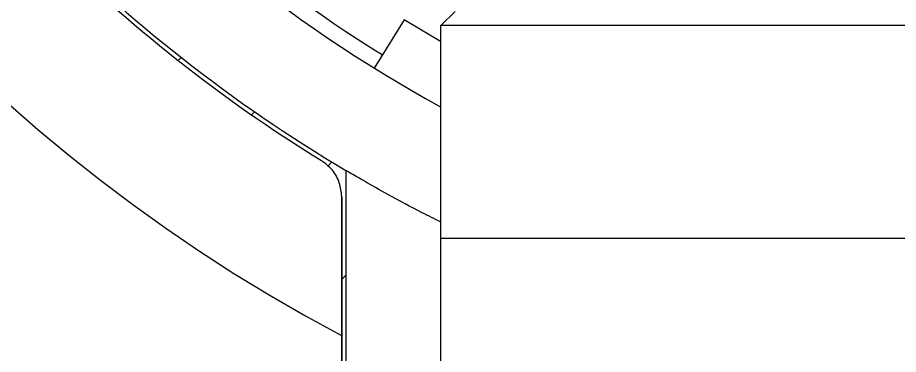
# Model space of a CAD drawing. Header units: millimetres. Extents: x 2 to 1187, y 2 to 839.
# Drawn here: x 592.51 to 623.53, y 437.86 to 449.73 of the extents above; entities that cross this region are included whole.
import ezdxf

# ---------------------------------------------------------------- set-up
doc = ezdxf.new("R2010")
doc.units = ezdxf.units.MM

# ---------------------------------------------------------------- blocks, each defined once
blk = doc.blocks.new('SW_HATCH_3')
at = {"color": 0, "linetype": 'Continuous', "lineweight": 18}
for p, q in [((-9.419, -90.242), (-9.313, -90.135)), ((-6.839, -92.151), (-6.731, -92.044)), ((-4.156, -93.959), (-4.01, -93.813)), ((-3.662, -97.954), (-3.512, -97.804))]:
    blk.add_line(p, q, dxfattribs=at)

msp = doc.modelspace()

# ---------------------------------------------------------------- linework, layer by layer
at = {"color": 7, "linetype": 'Continuous', "lineweight": 25}
for p, q in [((607.4204, 449.4434), (607.9204, 449.9434)), ((606.1289, 449.6471), (605.0751, 447.9472)), ((607.4086, 448.881), (606.1289, 449.6471)), ((607.4204, 441.9434), (607.4204, 449.4434)), ((655.4204, 449.4434), (607.4204, 449.4434)), ((604.0775, 444.3422), (604.0775, 425.5934)), ((603.9204, 443.4162), (603.9204, 426.9434)), ((603.9274, 443.4116), (603.9274, 426.9434)), ((631.4204, 441.9434), (607.4204, 441.9434)), ((607.4204, 432.4434), (607.4204, 441.9434))]:
    msp.add_line(p, q, dxfattribs=at)
for centre, radius, start, end in [((631.4204, 490.4434), 58.75, 154.834984, 242.089922), ((631.4205, 490.4435), 49.4501, 219.3413, 238.20334), ((631.4206, 490.4436), 50.0003, 220.10403, 241.27014), ((631.4205, 490.4435), 53.6001, 224.47926, 239.32752), ((631.4209, 490.444), 53.7507, 225.08172, 238.34738)]:
    msp.add_arc(centre, radius, start, end, dxfattribs=at)
for points, knots in [([(603.9274, 443.4116), (603.9105, 443.5798), (603.8766, 443.9161), (603.6217, 444.3762), (603.3509, 444.584), (603.2142, 444.6889)], [0, 0, 0, 0, 0.3312456, 0.6624887, 1, 1, 1, 1]), ([(607.4204, 442.5242), (607.2006, 442.6325), (606.5719, 442.9422), (605.6635, 443.433), (604.809, 443.9117), (604.3265, 444.1948), (604.1304, 444.3109), (604.0996, 444.3291)], [0, 0, 0, 0, 0.1944321, 0.5561234, 0.8191055, 0.9716819, 1, 1, 1, 1]), ([(603.9274, 443.4116), (603.9236, 443.4141), (603.9175, 443.418), (603.9227, 443.4147), (603.9246, 443.4134)], [0, 0, 0, 0, 0.62437856, 1, 1, 1, 1])]:
    msp.add_open_spline(points, degree=3, knots=knots, dxfattribs=at)

# ---------------------------------------------------------------- block references
at = {"color": 7, "linetype": 'Continuous', "lineweight": 18}
msp.add_blockref('SW_HATCH_3', (607.589, 538.4541), dxfattribs=at)

doc.saveas('drawing.dxf')
